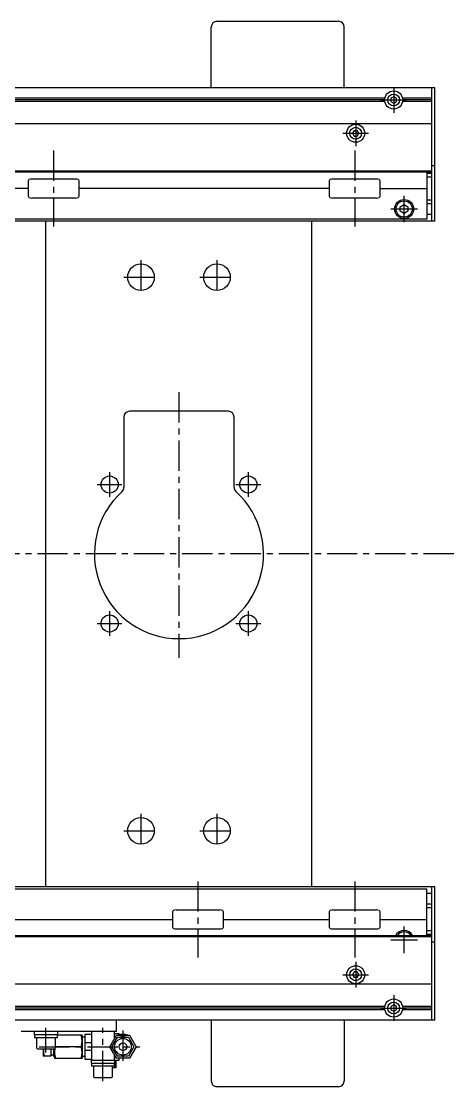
# Model space of a CAD drawing. Extents: x -10 to 4450, y -8 to 1001.
# Drawn here: x 3565 to 3793, y 423 to 983 of the extents above; entities that cross this region are included whole.
import ezdxf

# ---------------------------------------------------------------- set-up
doc = ezdxf.new("R2010")
doc.units = 0
doc.header["$LTSCALE"] = 0.5
doc.linetypes.add('CENTER', pattern=[50.8, 31.75, -6.35, 6.35, -6.35])
doc.layers.add('MSM_CENTER', color=1, linetype='CENTER')
doc.layers.add('MSM_CONTINUOUS', color=7, linetype='CONTINUOUS')

msp = doc.modelspace()

# ---------------------------------------------------------------- linework, layer by layer
at = {"layer": 'MSM_CENTER'}
for p, q in [((3761.25, 948.8), (3761.25, 935.3)), ((3754.5, 942.05), (3768, 942.05)), ((3741.25, 931.3), (3741.25, 917.8)), ((3734.5, 924.55), (3748, 924.55)), ((3582.25, 915.5), (3582.25, 875.5)), ((3740.75, 915.5), (3740.75, 875.5)), ((3766.75, 877.75), (3766.75, 891.75)), ((3759.75, 884.75), (3773.75, 884.75)), ((3628.25, 857.9), (3628.25, 839.9)), ((3668.25, 857.9), (3668.25, 839.9)), ((3619.25, 848.9), (3637.25, 848.9)), ((3659.25, 848.9), (3677.25, 848.9)), ((3648.25, 788.4), (3648.25, 648.9)), ((3611.75, 746.4), (3611.75, 733.4)), ((3684.75, 746.4), (3684.75, 733.4)), ((3605.25, 739.9), (3618.25, 739.9)), ((3678.25, 739.9), (3691.25, 739.9)), ((3792.85, 703.4), (359.75, 703.4)), ((3611.75, 673.4), (3611.75, 660.4)), ((3684.75, 673.4), (3684.75, 660.4)), ((3605.25, 666.9), (3618.25, 666.9)), ((3678.25, 666.9), (3691.25, 666.9)), ((3628.25, 566.9), (3628.25, 548.9)), ((3668.25, 566.9), (3668.25, 548.9)), ((3619.25, 557.9), (3637.25, 557.9)), ((3659.25, 557.9), (3677.25, 557.9)), ((3658.25, 531.3), (3658.25, 491.3)), ((3740.75, 531.3), (3740.75, 491.3)), ((3766.75, 493.55), (3766.75, 507.55)), ((3759.75, 500.55), (3773.75, 500.55)), ((3741.25, 489), (3741.25, 475.5)), ((3734.5, 482.25), (3748, 482.25)), ((3761.25, 471.5), (3761.25, 458)), ((3754.5, 464.75), (3768, 464.75)), ((3578.25, 441.3), (3578.25, 454.4)), ((3608.25, 426.3), (3608.25, 454.4)), ((3618.75, 452.9), (3618.75, 435.9)), ((3574.75, 444.4), (3627.68, 444.4))]:
    msp.add_line(p, q, dxfattribs=at)
at = {"layer": 'MSM_CONTINUOUS'}
for p, q in [((3665.25, 948.4), (3665.25, 980.4)), ((3668.25, 983.4), (3732.25, 983.4)), ((3735.25, 948.4), (3735.25, 980.4)), ((3782.85, 948.4), (370.65, 948.4)), ((3781.25, 948.35), (372.25, 948.35)), ((3781.25, 878.4), (3781.25, 948.4)), ((3782.85, 878.4), (3782.85, 948.4)), ((3756.58, 942.92), (396.92, 942.92)), ((3756.58, 941.18), (396.92, 941.18)), ((3756.5, 942.05), (397, 942.05)), ((3761.25, 943.78), (3759.75, 942.92)), ((3759.75, 942.92), (3759.75, 941.18)), ((3759.75, 941.18), (3761.25, 940.32)), ((3762.75, 942.92), (3761.25, 943.78)), ((3761.25, 940.32), (3762.75, 941.18)), ((3762.75, 941.18), (3762.75, 942.92)), ((3781.25, 942.92), (3765.92, 942.92)), ((3781.25, 941.18), (3765.92, 941.18)), ((3781.25, 942.05), (3766, 942.05)), ((3781.25, 929.55), (372.25, 929.55)), ((3740.38, 926.05), (3739.52, 924.55)), ((3739.52, 924.55), (3740.38, 923.05)), ((3740.38, 926.05), (3742.12, 926.05)), ((3742.98, 924.55), (3742.12, 926.05)), ((3742.12, 923.05), (3742.98, 924.55)), ((3740.38, 923.05), (3742.12, 923.05)), ((3782.85, 907.4), (3781.25, 907.4)), ((3781.25, 904.15), (372.25, 904.15)), ((3781.25, 904.55), (422.25, 904.55)), ((3778.75, 904.15), (3778.75, 879.4)), ((3781.25, 903.4), (3778.75, 903.4)), ((3568.81, 899.5), (3568.81, 891.5)), ((3593.72, 900.5), (3570.78, 900.5)), ((3595.69, 891.5), (3595.69, 899.5)), ((3727.31, 899.5), (3727.31, 891.5)), ((3752.22, 900.5), (3729.28, 900.5)), ((3754.19, 891.5), (3754.19, 899.5)), ((3781.25, 901.4), (3778.75, 901.4)), ((3568.81, 895.5), (3437.19, 895.5)), ((3593.72, 890.5), (3570.78, 890.5)), ((3727.31, 895.5), (3595.69, 895.5)), ((3752.22, 890.5), (3729.28, 890.5)), ((3754.19, 895.5), (3778.75, 895.5)), ((3764.75, 885.9), (3766.75, 887.06)), ((3764.75, 883.6), (3764.75, 885.9)), ((3766.75, 887.06), (3768.75, 885.9)), ((3768.75, 885.9), (3768.75, 883.6)), ((3781.25, 889.4), (3778.75, 889.4)), ((3781.25, 887.4), (3778.75, 887.4)), ((3778.75, 879.4), (450.25, 879.4)), ((3766.75, 882.44), (3764.75, 883.6)), ((3768.75, 883.6), (3766.75, 882.44)), ((3781.25, 881.9), (3778.75, 881.9)), ((3782.85, 878.4), (450.25, 878.4)), ((3578.25, 528.4), (3578.25, 878.4)), ((3718.25, 528.4), (3718.25, 878.4)), ((3619.25, 775.4), (3619.25, 738.5)), ((3674.25, 778.4), (3622.25, 778.4)), ((3677.25, 738.5), (3677.25, 775.4)), ((3782.85, 528.4), (450.25, 528.4)), ((450.25, 527.4), (3778.75, 527.4)), ((3778.75, 502.65), (3778.75, 527.4)), ((3781.25, 458.4), (3781.25, 528.4)), ((3782.85, 458.4), (3782.85, 528.4)), ((3781.25, 524.9), (3778.75, 524.9)), ((3644.81, 515.3), (3644.81, 507.3)), ((3646.78, 516.3), (3669.72, 516.3)), ((3671.69, 507.3), (3671.69, 515.3)), ((3727.31, 515.3), (3727.31, 507.3)), ((3729.28, 516.3), (3752.22, 516.3)), ((3754.19, 507.3), (3754.19, 515.3)), ((3781.25, 519.4), (3778.75, 519.4)), ((3781.25, 517.4), (3778.75, 517.4)), ((3513.19, 511.3), (3644.81, 511.3)), ((3671.69, 511.3), (3727.31, 511.3)), ((3754.19, 511.3), (3778.75, 511.3)), ((3646.78, 506.3), (3669.72, 506.3)), ((3729.28, 506.3), (3752.22, 506.3)), ((3781.25, 505.4), (3778.75, 505.4)), ((3781.25, 502.65), (372.25, 502.65)), ((3781.25, 502.25), (422.25, 502.25)), ((3766.39, 502.65), (3766.75, 502.86)), ((3766.75, 502.86), (3767.11, 502.65)), ((3781.25, 503.4), (3778.75, 503.4)), ((3782.85, 499.4), (3781.25, 499.4)), ((3740.38, 483.75), (3739.52, 482.25)), ((3739.52, 482.25), (3740.38, 480.75)), ((3742.12, 483.75), (3740.38, 483.75)), ((3742.98, 482.25), (3742.12, 483.75)), ((3742.12, 480.75), (3742.98, 482.25)), ((3781.25, 477.25), (372.25, 477.25)), ((3742.12, 480.75), (3740.38, 480.75)), ((3756.58, 465.62), (396.92, 465.62)), ((3761.25, 466.48), (3759.75, 465.62)), ((3759.75, 465.62), (3759.75, 463.88)), ((3762.75, 465.62), (3761.25, 466.48)), ((3762.75, 463.88), (3762.75, 465.62)), ((3781.25, 465.62), (3765.92, 465.62)), ((3756.58, 463.88), (396.92, 463.88)), ((3756.5, 464.75), (397, 464.75)), ((3759.75, 463.88), (3761.25, 463.02)), ((3761.25, 463.02), (3762.75, 463.88)), ((3781.25, 463.88), (3765.92, 463.88)), ((3781.25, 464.75), (3766, 464.75)), ((3782.85, 458.4), (370.65, 458.4)), ((3781.25, 458.45), (372.25, 458.45)), ((3615.25, 458.4), (3615.25, 452.4)), ((3665.25, 458.4), (3665.25, 426.4)), ((3735.25, 458.4), (3735.25, 426.4)), ((3615.25, 452.4), (3565.25, 452.4)), ((3572, 452.4), (3572, 450.8)), ((3572, 450.8), (3584.5, 450.8)), ((3572.15, 450.8), (3572.15, 449.3)), ((3572.15, 449.3), (3584.35, 449.3)), ((3573.25, 449.3), (3573.25, 443.8)), ((3583.25, 443.8), (3583.25, 449.3)), ((3584.35, 449.3), (3584.35, 450.8)), ((3597.25, 450.4), (3584.35, 450.4)), ((3584.5, 450.8), (3584.5, 452.4)), ((3597.25, 450.4), (3597.25, 438.4)), ((3598.75, 449.4), (3597.25, 449.4)), ((3602.25, 450.9), (3598.75, 450.9)), ((3598.75, 450.9), (3598.75, 437.9)), ((3602.25, 452.4), (3602.25, 437.4)), ((3611.82, 444.4), (3615.29, 450.4)), ((3612.98, 444.4), (3615.86, 449.4)), ((3614.25, 448.61), (3614.25, 452.4)), ((3614.25, 451.4), (3616.75, 451.4)), ((3615.29, 450.4), (3622.21, 450.4)), ((3615.86, 449.4), (3621.64, 449.4)), ((3616.75, 450.58), (3616.75, 451.4)), ((3621.64, 449.4), (3624.52, 444.4)), ((3622.21, 450.4), (3625.68, 444.4)), ((3573.75, 443.3), (3582.75, 443.3)), ((3576.75, 443.3), (3576.75, 440)), ((3580.75, 443.3), (3580.75, 439.4)), ((3582.25, 443.3), (3582.25, 439.4)), ((3582.75, 443.3), (3582.75, 438.4)), ((3596.71, 444.4), (3583.29, 444.4)), ((3602.25, 446.4), (3598.75, 446.4)), ((3615.29, 438.4), (3611.82, 444.4)), ((3615.86, 439.4), (3612.98, 444.4)), ((3624.52, 444.4), (3621.64, 439.4)), ((3625.68, 444.4), (3622.21, 438.4)), ((3580.75, 439.4), (3576.87, 439.4)), ((3580.75, 440.15), (3582.25, 440.15)), ((3582.25, 439.4), (3582.75, 439.4)), ((3582.75, 438.4), (3597.25, 438.4)), ((3597.25, 439.4), (3598.75, 439.4)), ((3602.25, 442.4), (3598.75, 442.4)), ((3598.75, 437.9), (3602.25, 437.9)), ((3602, 437.4), (3616.75, 437.4)), ((3602, 437.4), (3602, 435.8)), ((3614.25, 437.4), (3614.25, 440.19)), ((3614.5, 435.8), (3614.5, 437.4)), ((3615.25, 433.4), (3615.25, 437.4)), ((3622.21, 438.4), (3615.29, 438.4)), ((3621.64, 439.4), (3615.86, 439.4)), ((3616.75, 437.4), (3616.75, 438.4)), ((3602, 435.8), (3614.5, 435.8)), ((3602.15, 435.8), (3602.15, 434.3)), ((3602.15, 434.3), (3614.35, 434.3)), ((3603.25, 434.3), (3603.25, 428.9)), ((3613.25, 428.9), (3613.25, 434.3)), ((3615.25, 433.4), (3613.25, 433.4)), ((3614.35, 434.3), (3614.35, 435.8)), ((3614.5, 436.4), (3614.75, 436.4)), ((3614.75, 433.4), (3614.75, 436.4)), ((3603.85, 428.3), (3612.65, 428.3)), ((3732.25, 423.4), (3668.25, 423.4))]:
    msp.add_line(p, q, dxfattribs=at)
for centre, radius in [((3761.25, 942.05), 4.75), ((3761.25, 942.05), 3.13), ((3741.25, 924.55), 4.75), ((3741.25, 924.55), 3.13), ((3766.75, 884.75), 5), ((3766.75, 884.75), 4.25), ((3628.25, 848.9), 7), ((3668.25, 848.9), 7), ((3611.75, 739.9), 4.5), ((3684.75, 739.9), 4.5), ((3611.75, 666.9), 4.5), ((3684.75, 666.9), 4.5), ((3628.25, 557.9), 7), ((3668.25, 557.9), 7), ((3741.25, 482.25), 4.75), ((3741.25, 482.25), 3.13), ((3761.25, 464.75), 4.75), ((3761.25, 464.75), 3.13), ((3618.75, 444.4), 4.4), ((3618.75, 444.4), 2)]:
    msp.add_circle(centre, radius, dxfattribs=at)
for centre, radius, start, end in [((3668.25, 980.4), 3, 90, 180), ((3732.25, 980.4), 3, 0, 90), ((3569.68, 899.38), 0.882, 115.5328, 172.1027), ((3570.76, 897.09), 3.41, 89.6687, 115.2454), ((3593.74, 897.09), 3.41, 64.7546, 90.3313), ((3594.82, 899.38), 0.882, 7.8973, 64.4672), ((3728.18, 899.38), 0.882, 115.5328, 172.1027), ((3729.26, 897.09), 3.41, 89.6687, 115.2454), ((3752.24, 897.09), 3.41, 64.7546, 90.3313), ((3753.32, 899.38), 0.882, 7.8973, 64.4672), ((3569.68, 891.62), 0.882, 187.8973, 244.4672), ((3570.76, 893.91), 3.41, 244.7546, 270.3313), ((3593.74, 893.91), 3.41, 269.6687, 295.2454), ((3594.82, 891.62), 0.882, 295.5328, 352.1027), ((3728.18, 891.62), 0.882, 187.8973, 244.4672), ((3729.26, 893.91), 3.41, 244.7546, 270.3313), ((3752.24, 893.91), 3.41, 269.6687, 295.2454), ((3753.32, 891.62), 0.882, 295.5328, 352.1027), ((3622.25, 775.4), 3, 90, 180), ((3674.25, 775.4), 3, 0, 90), ((3648.25, 703.4), 44.5, 132.3521, 47.6479), ((3616.25, 738.5), 3, 312.3521, 360), ((3680.25, 738.5), 3, 180, 227.6479), ((3645.68, 515.18), 0.882, 115.5328, 172.1027), ((3646.76, 512.89), 3.41, 89.6687, 115.2454), ((3669.74, 512.89), 3.41, 64.7546, 90.3313), ((3670.82, 515.18), 0.882, 7.8973, 64.4672), ((3728.18, 515.18), 0.882, 115.5328, 172.1027), ((3729.26, 512.89), 3.41, 89.6687, 115.2454), ((3752.24, 512.89), 3.41, 64.7546, 90.3313), ((3753.32, 515.18), 0.882, 7.8973, 64.4672), ((3645.68, 507.42), 0.882, 187.8973, 244.4672), ((3646.76, 509.71), 3.41, 244.7546, 270.3313), ((3669.74, 509.71), 3.41, 269.6687, 295.2454), ((3670.82, 507.42), 0.882, 295.5328, 352.1027), ((3728.18, 507.42), 0.882, 187.8973, 244.4672), ((3729.26, 509.71), 3.41, 244.7546, 270.3313), ((3752.24, 509.71), 3.41, 269.6687, 295.2454), ((3753.32, 507.42), 0.882, 295.5328, 352.1027), ((3766.75, 500.55), 5, 24.8346, 155.1654), ((3766.75, 500.55), 4.25, 29.6116, 150.3884), ((3588.58, 447.4), 8.67, 339.7438, 20.2562), ((3618.75, 444.4), 6.5, 67.3801, 112.6199), ((3618.75, 444.4), 5.2, 74.0576, 105.9424), ((3573.75, 443.8), 0.5, 180, 270), ((3581.77, 441.9), 4.91, 163.4223, 210.63), ((3582.75, 443.8), 0.5, 270, 0), ((3591.42, 441.4), 8.67, 166.9784, 200.2562), ((3591.42, 447.4), 8.67, 199.559, 200.2562), ((3591.42, 441.4), 8.67, 159.7438, 160.441), ((3588.58, 441.4), 8.67, 339.7438, 20.2562), ((3578.35, 440.01), 1.6, 180.4356, 202.495), ((3603.85, 428.9), 0.6, 180, 270), ((3612.65, 428.9), 0.6, 270, 360), ((3668.25, 426.4), 3, 180, 270), ((3732.25, 426.4), 3, 270, 0)]:
    msp.add_arc(centre, radius, start, end, dxfattribs=at)

doc.saveas('drawing.dxf')
